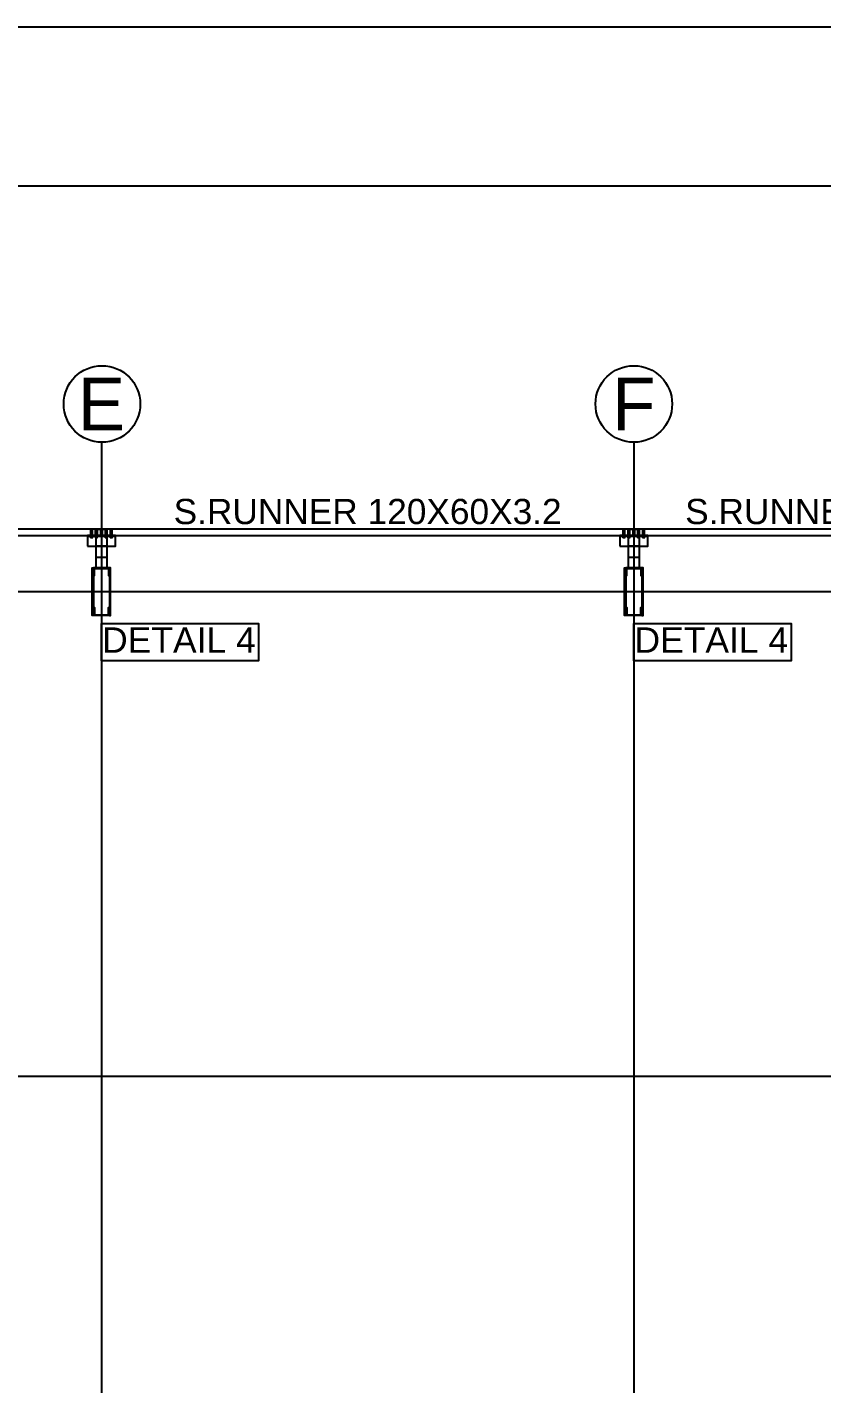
# Model space of a CAD drawing. Header units: millimetres. Extents: x 3470347 to 5996549, y -3470518 to 17149644.
# Drawn here: x 5005263 to 5012779, y 6808757 to 6821582 of the extents above; entities that cross this region are included whole.
import ezdxf
from ezdxf.enums import TextEntityAlignment as Align

# ---------------------------------------------------------------- set-up
doc = ezdxf.new("R2010")
doc.units = ezdxf.units.MM
doc.header["$MEASUREMENT"] = 0
doc.linetypes.add('CENTERX2', pattern=[4, 2.5, -0.5, 0.5, -0.5])
doc.layers.get('0').update_dxf_attribs({"linetype": 'CONTINUOUS', "lineweight": 25})
doc.layers.add('5', color=3, linetype='CONTINUOUS')
doc.layers.add('lintel', color=2, linetype='CONTINUOUS')
for name, color, linetype, lineweight in [('6 TEXT', 7, 'CONTINUOUS', 25), ('channnel', 2, 'CONTINUOUS', 15), ('rRCC 2', 40, 'CONTINUOUS', 15), ('SHEET', 7, 'CONTINUOUS', 15)]:
    doc.layers.add(name, color=color, linetype=linetype, lineweight=lineweight)
doc.styles.add('PDF Arial', font='arial.ttf')
doc.styles.get("Standard").update_dxf_attribs({"font": ''})
doc.styles.add('TITLE', font='arial.ttf')
doc.styles.get('Standard').set_extended_font_data('AR CENA')

msp = doc.modelspace()

# ---------------------------------------------------------------- hatches: boundary and pattern name
at = {"layer": '6 TEXT', "linetype": 'ByBlock'}
h = msp.add_hatch(color=150, dxfattribs=at)
h.dxf.hatch_style = 1
h.paths.add_polyline_path([(5006041.08, 6816470.67), (5005891.08, 6816470.67), (5005891.08, 6816395.67), (5005896.08, 6816395.67, 0.41421356), (5005900.08, 6816399.67), (5005900.08, 6816465.27), (5006032.08, 6816465.27), (5006032.08, 6816399.67, 0.41421356), (5006036.08, 6816395.67), (5006041.08, 6816395.67)])
h = msp.add_hatch(color=150, dxfattribs=at)
h.dxf.hatch_style = 1
h.paths.add_polyline_path([(5011076.08, 6816470.67), (5010926.08, 6816470.67), (5010926.08, 6816395.67), (5010931.08, 6816395.67, 0.41421356), (5010935.08, 6816399.67), (5010935.08, 6816465.27), (5011067.08, 6816465.27), (5011067.08, 6816399.67, 0.41421356), (5011071.08, 6816395.67), (5011076.08, 6816395.67)])
h = msp.add_hatch(color=150, dxfattribs=at)
h.dxf.hatch_style = 1
h.paths.add_polyline_path([(5006041.08, 6816095.67), (5006036.08, 6816095.67, 0.41421356), (5006032.08, 6816091.67), (5006032.08, 6816026.07), (5005900.08, 6816026.07), (5005900.08, 6816091.67, 0.41421356), (5005896.08, 6816095.67), (5005891.08, 6816095.67), (5005891.08, 6816020.67), (5006041.08, 6816020.67)])
h = msp.add_hatch(color=150, dxfattribs=at)
h.dxf.hatch_style = 1
h.paths.add_polyline_path([(5011076.08, 6816095.67), (5011071.08, 6816095.67, 0.41421356), (5011067.08, 6816091.67), (5011067.08, 6816026.07), (5010935.08, 6816026.07), (5010935.08, 6816091.67, 0.41421356), (5010931.08, 6816095.67), (5010926.08, 6816095.67), (5010926.08, 6816020.67), (5011076.08, 6816020.67)])

# ---------------------------------------------------------------- linework, layer by layer
at = {"color": 8, "linetype": 'ByBlock'}
for p, q in [((5005864.75, 6816767.67), (5005864.75, 6816835.67)), ((5005872.75, 6816767.67), (5005872.75, 6816835.67)), ((5005880.75, 6816767.67), (5005880.75, 6816835.67)), ((5005911.41, 6816767.67), (5005911.41, 6816835.67)), ((5005919.41, 6816767.67), (5005919.41, 6816835.67)), ((5005919.41, 6816767.67), (5005919.41, 6816835.67)), ((5005927.41, 6816767.67), (5005927.41, 6816835.67)), ((5006004.75, 6816767.67), (5006004.75, 6816835.67)), ((5006012.75, 6816767.67), (5006012.75, 6816835.67)), ((5006012.75, 6816767.67), (5006012.75, 6816835.67)), ((5006020.75, 6816767.67), (5006020.75, 6816835.67)), ((5006051.41, 6816767.67), (5006051.41, 6816835.67)), ((5006059.41, 6816767.67), (5006059.41, 6816835.67)), ((5006067.41, 6816767.67), (5006067.41, 6816835.67)), ((5010899.75, 6816767.67), (5010899.75, 6816835.67)), ((5010907.75, 6816767.67), (5010907.75, 6816835.67)), ((5010915.75, 6816767.67), (5010915.75, 6816835.67)), ((5010946.41, 6816767.67), (5010946.41, 6816835.67)), ((5010954.41, 6816767.67), (5010954.41, 6816835.67)), ((5010954.41, 6816767.67), (5010954.41, 6816835.67)), ((5010962.41, 6816767.67), (5010962.41, 6816835.67)), ((5011039.75, 6816767.67), (5011039.75, 6816835.67)), ((5011047.75, 6816767.67), (5011047.75, 6816835.67)), ((5011047.75, 6816767.67), (5011047.75, 6816835.67)), ((5011055.75, 6816767.67), (5011055.75, 6816835.67)), ((5011086.41, 6816767.67), (5011086.41, 6816835.67)), ((5011094.41, 6816767.67), (5011094.41, 6816835.67)), ((5011102.41, 6816767.67), (5011102.41, 6816835.67))]:
    msp.add_line(p, q, dxfattribs=at)
at = {"color": 2}
for p, q in [((5005959.41, 6816775.67), (5005959.41, 6816835.67)), ((5005959.41, 6816775.67), (5005959.41, 6816835.67)), ((5005972.75, 6816775.67), (5005972.75, 6816835.67)), ((5005972.75, 6816775.67), (5005972.75, 6816835.67)), ((5010994.41, 6816775.67), (5010994.41, 6816835.67)), ((5010994.41, 6816775.67), (5010994.41, 6816835.67)), ((5011007.75, 6816775.67), (5011007.75, 6816835.67)), ((5011007.75, 6816775.67), (5011007.75, 6816835.67))]:
    msp.add_line(p, q, dxfattribs=at)
at = {"color": 3}
for p, q in [((5006099.41, 6816767.67), (5005832.75, 6816767.67)), ((5011134.41, 6816767.67), (5010867.75, 6816767.67))]:
    msp.add_line(p, q, dxfattribs=at)
at = {"color": 192, "lineweight": 25, "elevation": 0}
msp.add_lwpolyline([(4977574.06, 6765698.7), (5056608.88, 6765698.7), (5056608.88, 6821581.96), (4977574.06, 6821581.96)], close=True, dxfattribs=at)
at = {"color": 6, "linetype": 'ByBlock'}
for points in [[(5000572.75, 6816775.67), (5005959.41, 6816775.67), (5005959.41, 6816835.67), (5000572.75, 6816835.67)], [(5005972.75, 6816775.67), (5010994.41, 6816775.67), (5010994.41, 6816835.67), (5005972.75, 6816835.67)], [(5011007.75, 6816775.67), (5015634.41, 6816775.67), (5015634.41, 6816835.67), (5011007.75, 6816835.67)]]:
    msp.add_lwpolyline(points, close=True, dxfattribs=at)
at = {"color": 3}
for points in [[(5005832.75, 6816675.67), (5006099.41, 6816675.67), (5006099.41, 6816775.67), (5005832.75, 6816775.67)], [(5006016.08, 6816775.67), (5006016.08, 6816675.67), (5005916.08, 6816675.67), (5005916.08, 6816775.67)], [(5010867.75, 6816675.67), (5011134.41, 6816675.67), (5011134.41, 6816775.67), (5010867.75, 6816775.67)], [(5011051.08, 6816775.67), (5011051.08, 6816675.67), (5010951.08, 6816675.67), (5010951.08, 6816775.67)], [(5006016.08, 6816570.67), (5006016.08, 6816470.67), (5005916.08, 6816470.67), (5005916.08, 6816570.67)], [(5011051.08, 6816570.67), (5011051.08, 6816470.67), (5010951.08, 6816470.67), (5010951.08, 6816570.67)]]:
    msp.add_lwpolyline(points, close=True, dxfattribs=at)
at = {"layer": '6 TEXT', "color": 8, "linetype": 'CENTERX2', "ltscale": 0.5}
for p, q in [((5005966.08, 6817657.4), (5005966.08, 6774264.13)), ((5011001.08, 6817657.4), (5011001.08, 6774264.13))]:
    msp.add_line(p, q, dxfattribs=at)
at = {"layer": '6 TEXT', "color": 4, "linetype": 'ByBlock'}
for points in [[(5005891.08, 6816395.67), (5005896.08, 6816395.67, 0.41421356), (5005900.08, 6816399.67), (5005900.08, 6816465.27), (5006032.08, 6816465.27), (5006032.08, 6816399.67, 0.41421356), (5006036.08, 6816395.67), (5006041.08, 6816395.67), (5006041.08, 6816470.67), (5005891.08, 6816470.67)], [(5010926.08, 6816395.67), (5010931.08, 6816395.67, 0.41421356), (5010935.08, 6816399.67), (5010935.08, 6816465.27), (5011067.08, 6816465.27), (5011067.08, 6816399.67, 0.41421356), (5011071.08, 6816395.67), (5011076.08, 6816395.67), (5011076.08, 6816470.67), (5010926.08, 6816470.67)], [(5005891.08, 6816095.67), (5005896.08, 6816095.67, -0.41421356), (5005900.08, 6816091.67), (5005900.08, 6816026.07), (5006032.08, 6816026.07), (5006032.08, 6816091.67, -0.41421356), (5006036.08, 6816095.67), (5006041.08, 6816095.67), (5006041.08, 6816020.67), (5005891.08, 6816020.67)], [(5010926.08, 6816095.67), (5010931.08, 6816095.67, -0.41421356), (5010935.08, 6816091.67), (5010935.08, 6816026.07), (5011067.08, 6816026.07), (5011067.08, 6816091.67, -0.41421356), (5011071.08, 6816095.67), (5011076.08, 6816095.67), (5011076.08, 6816020.67), (5010926.08, 6816020.67)]]:
    msp.add_lwpolyline(points, format="xyb", close=True, dxfattribs=at)
at = {"layer": '6 TEXT', "color": 8, "linetype": 'CENTERX2', "ltscale": 0.5}
for points in [[(4982503.56, 6816245.67), (5022418.94, 6816245.67)], [(4982503.56, 6811665.67), (5022418.94, 6811665.67)]]:
    msp.add_lwpolyline(points, dxfattribs=at)
at = {"layer": '6 TEXT', "color": 8}
for centre in [(5005971.08, 6818019.55), (5011001.08, 6818019.55)]:
    msp.add_circle(centre, 362.15, dxfattribs=at)
at = {"layer": 'channnel', "color": 8, "linetype": 'ByBlock'}
for p, q in [((5005864.75, 6816767.67), (5005864.75, 6816835.67)), ((5005864.75, 6816835.67), (5005880.75, 6816835.67)), ((5005880.75, 6816767.67), (5005880.75, 6816835.67)), ((5005911.41, 6816767.67), (5005911.41, 6816835.67)), ((5005911.41, 6816835.67), (5005927.41, 6816835.67)), ((5005927.41, 6816767.67), (5005927.41, 6816835.67)), ((5006004.75, 6816767.67), (5006004.75, 6816835.67)), ((5006020.75, 6816835.67), (5006004.75, 6816835.67)), ((5006020.75, 6816767.67), (5006020.75, 6816835.67)), ((5006051.41, 6816767.67), (5006051.41, 6816835.67)), ((5006067.41, 6816835.67), (5006051.41, 6816835.67)), ((5006067.41, 6816767.67), (5006067.41, 6816835.67)), ((5010899.75, 6816767.67), (5010899.75, 6816835.67)), ((5010899.75, 6816835.67), (5010915.75, 6816835.67)), ((5010915.75, 6816767.67), (5010915.75, 6816835.67)), ((5010946.41, 6816767.67), (5010946.41, 6816835.67)), ((5010946.41, 6816835.67), (5010962.41, 6816835.67)), ((5010962.41, 6816767.67), (5010962.41, 6816835.67)), ((5011039.75, 6816767.67), (5011039.75, 6816835.67)), ((5011055.75, 6816835.67), (5011039.75, 6816835.67)), ((5011055.75, 6816767.67), (5011055.75, 6816835.67)), ((5011086.41, 6816767.67), (5011086.41, 6816835.67)), ((5011102.41, 6816835.67), (5011086.41, 6816835.67)), ((5011102.41, 6816767.67), (5011102.41, 6816835.67)), ((5005862.08, 6816767.67), (5005883.41, 6816767.67)), ((5005862.08, 6816755.35), (5005862.08, 6816767.67)), ((5005880.75, 6816782.07), (5005864.75, 6816782.07)), ((5005872.75, 6816767.67), (5005872.75, 6816755.35)), ((5005883.41, 6816755.35), (5005883.41, 6816767.67)), ((5005908.75, 6816767.67), (5005930.08, 6816767.67)), ((5005908.75, 6816755.35), (5005908.75, 6816767.67)), ((5005927.41, 6816782.07), (5005911.41, 6816782.07)), ((5005919.41, 6816767.67), (5005919.41, 6816755.35)), ((5005930.08, 6816755.35), (5005930.08, 6816767.67)), ((5006023.41, 6816767.67), (5006002.08, 6816767.67)), ((5006002.08, 6816755.35), (5006002.08, 6816767.67)), ((5006004.75, 6816782.07), (5006020.75, 6816782.07)), ((5006012.75, 6816767.67), (5006012.75, 6816755.35)), ((5006023.41, 6816755.35), (5006023.41, 6816767.67)), ((5006070.08, 6816767.67), (5006048.75, 6816767.67)), ((5006048.75, 6816755.35), (5006048.75, 6816767.67)), ((5006051.41, 6816782.07), (5006067.41, 6816782.07)), ((5006059.41, 6816767.67), (5006059.41, 6816755.35)), ((5006070.08, 6816755.35), (5006070.08, 6816767.67)), ((5010897.08, 6816767.67), (5010918.41, 6816767.67)), ((5010897.08, 6816755.35), (5010897.08, 6816767.67)), ((5010915.75, 6816782.07), (5010899.75, 6816782.07)), ((5010907.75, 6816767.67), (5010907.75, 6816755.35)), ((5010918.41, 6816755.35), (5010918.41, 6816767.67)), ((5010943.75, 6816767.67), (5010965.08, 6816767.67)), ((5010943.75, 6816755.35), (5010943.75, 6816767.67)), ((5010962.41, 6816782.07), (5010946.41, 6816782.07)), ((5010954.41, 6816767.67), (5010954.41, 6816755.35)), ((5010965.08, 6816755.35), (5010965.08, 6816767.67)), ((5011058.41, 6816767.67), (5011037.08, 6816767.67)), ((5011037.08, 6816755.35), (5011037.08, 6816767.67)), ((5011039.75, 6816782.07), (5011055.75, 6816782.07)), ((5011047.75, 6816767.67), (5011047.75, 6816755.35)), ((5011058.41, 6816755.35), (5011058.41, 6816767.67)), ((5011105.08, 6816767.67), (5011083.75, 6816767.67)), ((5011083.75, 6816755.35), (5011083.75, 6816767.67)), ((5011086.41, 6816782.07), (5011102.41, 6816782.07)), ((5011094.41, 6816767.67), (5011094.41, 6816755.35)), ((5011105.08, 6816755.35), (5011105.08, 6816767.67))]:
    msp.add_line(p, q, dxfattribs=at)
at = {"layer": 'channnel', "color": 8, "linetype": 'Continuous'}
for p, q in [((5005880.16, 6816826.84), (5005864.75, 6816834.03)), ((5005880.16, 6816823.81), (5005864.75, 6816831)), ((5005880.75, 6816820.5), (5005864.75, 6816827.97)), ((5005880.75, 6816817.47), (5005864.75, 6816824.93)), ((5005880.75, 6816814.44), (5005864.75, 6816821.9)), ((5005880.75, 6816811.4), (5005864.75, 6816818.86)), ((5005880.75, 6816808.37), (5005864.75, 6816815.83)), ((5005880.75, 6816805.33), (5005864.75, 6816812.79)), ((5005880.75, 6816802.3), (5005864.75, 6816809.76)), ((5005880.75, 6816799.26), (5005864.75, 6816806.73)), ((5005880.75, 6816796.83), (5005864.75, 6816804.29)), ((5005880.75, 6816802.9), (5005864.75, 6816803.69)), ((5005880.75, 6816793.79), (5005864.75, 6816801.25)), ((5005880.75, 6816799.86), (5005864.75, 6816800.66)), ((5005880.75, 6816790.76), (5005864.75, 6816798.22)), ((5005864.99, 6816796.59), (5005864.75, 6816796.7)), ((5005880.75, 6816828.09), (5005865.33, 6816835.28)), ((5005880.75, 6816825.06), (5005865.33, 6816832.25)), ((5005880.75, 6816822.02), (5005865.33, 6816829.21)), ((5005880.16, 6816819.26), (5005865.33, 6816826.18)), ((5005880.16, 6816816.22), (5005865.33, 6816823.14)), ((5005880.16, 6816813.19), (5005865.33, 6816820.11)), ((5005880.16, 6816810.16), (5005865.33, 6816817.07)), ((5005880.16, 6816807.12), (5005865.33, 6816814.04)), ((5005880.16, 6816804.09), (5005865.33, 6816811.01)), ((5005880.16, 6816801.05), (5005865.33, 6816807.97)), ((5005880.16, 6816804.68), (5005865.33, 6816804.94)), ((5005880.16, 6816795.58), (5005865.33, 6816802.5)), ((5005880.16, 6816801.65), (5005865.33, 6816801.9)), ((5005880.16, 6816792.55), (5005865.33, 6816799.47)), ((5005880.16, 6816798.62), (5005865.33, 6816798.87)), ((5005880.16, 6816789.51), (5005865.33, 6816796.43)), ((5005880.16, 6816829.88), (5005867.74, 6816835.67)), ((5005880.75, 6816831.12), (5005870.99, 6816835.67)), ((5005880.16, 6816832.91), (5005874.24, 6816835.67)), ((5005880.75, 6816834.16), (5005877.5, 6816835.67)), ((5005926.83, 6816826.84), (5005911.41, 6816834.03)), ((5005926.83, 6816823.81), (5005911.41, 6816831)), ((5005927.41, 6816820.5), (5005911.41, 6816827.97)), ((5005927.41, 6816817.47), (5005911.41, 6816824.93)), ((5005927.41, 6816814.44), (5005911.41, 6816821.9)), ((5005927.41, 6816811.4), (5005911.41, 6816818.86)), ((5005927.41, 6816808.37), (5005911.41, 6816815.83)), ((5005927.41, 6816805.33), (5005911.41, 6816812.79)), ((5005927.41, 6816802.3), (5005911.41, 6816809.76)), ((5005927.41, 6816799.26), (5005911.41, 6816806.73)), ((5005927.41, 6816796.83), (5005911.41, 6816804.29)), ((5005927.41, 6816802.9), (5005911.41, 6816803.69)), ((5005927.41, 6816793.79), (5005911.41, 6816801.25)), ((5005927.41, 6816799.86), (5005911.41, 6816800.66)), ((5005927.41, 6816790.76), (5005911.41, 6816798.22)), ((5005911.66, 6816796.59), (5005911.41, 6816796.7)), ((5005927.41, 6816828.09), (5005911.99, 6816835.28)), ((5005927.41, 6816825.06), (5005911.99, 6816832.25)), ((5005927.41, 6816822.02), (5005911.99, 6816829.21)), ((5005926.83, 6816819.26), (5005911.99, 6816826.18)), ((5005926.83, 6816816.22), (5005911.99, 6816823.14)), ((5005926.83, 6816813.19), (5005911.99, 6816820.11)), ((5005926.83, 6816810.16), (5005911.99, 6816817.07)), ((5005926.83, 6816807.12), (5005911.99, 6816814.04)), ((5005926.83, 6816804.09), (5005911.99, 6816811.01)), ((5005926.83, 6816801.05), (5005911.99, 6816807.97)), ((5005926.83, 6816804.68), (5005911.99, 6816804.94)), ((5005926.83, 6816795.58), (5005911.99, 6816802.5)), ((5005926.83, 6816801.65), (5005911.99, 6816801.9)), ((5005926.83, 6816792.55), (5005911.99, 6816799.47)), ((5005926.83, 6816798.62), (5005911.99, 6816798.87)), ((5005926.83, 6816789.51), (5005911.99, 6816796.43)), ((5005926.83, 6816829.88), (5005914.4, 6816835.67)), ((5005927.41, 6816831.12), (5005917.66, 6816835.67)), ((5005926.83, 6816832.91), (5005920.91, 6816835.67)), ((5005927.41, 6816834.16), (5005924.16, 6816835.67)), ((5006004.75, 6816834.16), (5006008, 6816835.67)), ((5006004.75, 6816831.12), (5006014.5, 6816835.67)), ((5006004.75, 6816828.09), (5006020.16, 6816835.28)), ((5006004.75, 6816825.06), (5006020.16, 6816832.25)), ((5006004.75, 6816822.02), (5006020.16, 6816829.21)), ((5006004.75, 6816820.5), (5006020.75, 6816827.97)), ((5006004.75, 6816817.47), (5006020.75, 6816824.93)), ((5006004.75, 6816814.44), (5006020.75, 6816821.9)), ((5006004.75, 6816811.4), (5006020.75, 6816818.86)), ((5006004.75, 6816808.37), (5006020.75, 6816815.83)), ((5006004.75, 6816805.33), (5006020.75, 6816812.79)), ((5006004.75, 6816802.3), (5006020.75, 6816809.76)), ((5006004.75, 6816799.26), (5006020.75, 6816806.73)), ((5006004.75, 6816796.83), (5006020.75, 6816804.29)), ((5006004.75, 6816802.9), (5006020.75, 6816803.69)), ((5006004.75, 6816793.79), (5006020.75, 6816801.25)), ((5006004.75, 6816799.86), (5006020.75, 6816800.66)), ((5006004.75, 6816790.76), (5006020.75, 6816798.22)), ((5006005.33, 6816832.91), (5006011.25, 6816835.67)), ((5006005.33, 6816829.88), (5006017.76, 6816835.67)), ((5006005.33, 6816826.84), (5006020.75, 6816834.03)), ((5006005.33, 6816823.81), (5006020.75, 6816831)), ((5006005.33, 6816819.26), (5006020.16, 6816826.18)), ((5006005.33, 6816816.22), (5006020.16, 6816823.14)), ((5006005.33, 6816813.19), (5006020.16, 6816820.11)), ((5006005.33, 6816810.16), (5006020.16, 6816817.07)), ((5006005.33, 6816807.12), (5006020.16, 6816814.04)), ((5006005.33, 6816804.09), (5006020.16, 6816811.01)), ((5006005.33, 6816801.05), (5006020.16, 6816807.97)), ((5006005.33, 6816804.68), (5006020.16, 6816804.94)), ((5006005.33, 6816795.58), (5006020.16, 6816802.5)), ((5006005.33, 6816801.65), (5006020.16, 6816801.9)), ((5006005.33, 6816792.55), (5006020.16, 6816799.47)), ((5006005.33, 6816798.62), (5006020.16, 6816798.87)), ((5006005.33, 6816789.51), (5006020.16, 6816796.43)), ((5006020.5, 6816796.59), (5006020.75, 6816796.7)), ((5006051.41, 6816834.16), (5006054.66, 6816835.67)), ((5006051.41, 6816831.12), (5006061.17, 6816835.67)), ((5006051.41, 6816828.09), (5006066.83, 6816835.28)), ((5006051.41, 6816825.06), (5006066.83, 6816832.25)), ((5006051.41, 6816822.02), (5006066.83, 6816829.21)), ((5006051.41, 6816820.5), (5006067.41, 6816827.97)), ((5006051.41, 6816817.47), (5006067.41, 6816824.93)), ((5006051.41, 6816814.44), (5006067.41, 6816821.9)), ((5006051.41, 6816811.4), (5006067.41, 6816818.86)), ((5006051.41, 6816808.37), (5006067.41, 6816815.83)), ((5006051.41, 6816805.33), (5006067.41, 6816812.79)), ((5006051.41, 6816802.3), (5006067.41, 6816809.76)), ((5006051.41, 6816799.26), (5006067.41, 6816806.73)), ((5006051.41, 6816796.83), (5006067.41, 6816804.29)), ((5006051.41, 6816802.9), (5006067.41, 6816803.69)), ((5006051.41, 6816793.79), (5006067.41, 6816801.25)), ((5006051.41, 6816799.86), (5006067.41, 6816800.66)), ((5006051.41, 6816790.76), (5006067.41, 6816798.22)), ((5006051.99, 6816832.91), (5006057.92, 6816835.67)), ((5006051.99, 6816829.88), (5006064.42, 6816835.67)), ((5006051.99, 6816826.84), (5006067.41, 6816834.03)), ((5006051.99, 6816823.81), (5006067.41, 6816831)), ((5006051.99, 6816819.26), (5006066.83, 6816826.18)), ((5006051.99, 6816816.22), (5006066.83, 6816823.14)), ((5006051.99, 6816813.19), (5006066.83, 6816820.11)), ((5006051.99, 6816810.16), (5006066.83, 6816817.07)), ((5006051.99, 6816807.12), (5006066.83, 6816814.04)), ((5006051.99, 6816804.09), (5006066.83, 6816811.01)), ((5006051.99, 6816801.05), (5006066.83, 6816807.97)), ((5006051.99, 6816804.68), (5006066.83, 6816804.94)), ((5006051.99, 6816795.58), (5006066.83, 6816802.5)), ((5006051.99, 6816801.65), (5006066.83, 6816801.9)), ((5006051.99, 6816792.55), (5006066.83, 6816799.47)), ((5006051.99, 6816798.62), (5006066.83, 6816798.87)), ((5006051.99, 6816789.51), (5006066.83, 6816796.43)), ((5006067.16, 6816796.59), (5006067.41, 6816796.7)), ((5010915.16, 6816826.84), (5010899.75, 6816834.03)), ((5010915.16, 6816823.81), (5010899.75, 6816831)), ((5010915.75, 6816820.5), (5010899.75, 6816827.97)), ((5010915.75, 6816817.47), (5010899.75, 6816824.93)), ((5010915.75, 6816814.44), (5010899.75, 6816821.9)), ((5010915.75, 6816811.4), (5010899.75, 6816818.86)), ((5010915.75, 6816808.37), (5010899.75, 6816815.83)), ((5010915.75, 6816805.33), (5010899.75, 6816812.79)), ((5010915.75, 6816802.3), (5010899.75, 6816809.76)), ((5010915.75, 6816799.26), (5010899.75, 6816806.73)), ((5010915.75, 6816796.83), (5010899.75, 6816804.29)), ((5010915.75, 6816802.9), (5010899.75, 6816803.69)), ((5010915.75, 6816793.79), (5010899.75, 6816801.25)), ((5010915.75, 6816799.86), (5010899.75, 6816800.66)), ((5010915.75, 6816790.76), (5010899.75, 6816798.22)), ((5010899.99, 6816796.59), (5010899.75, 6816796.7)), ((5010915.75, 6816828.09), (5010900.33, 6816835.28)), ((5010915.75, 6816825.06), (5010900.33, 6816832.25)), ((5010915.75, 6816822.02), (5010900.33, 6816829.21)), ((5010915.16, 6816819.26), (5010900.33, 6816826.18)), ((5010915.16, 6816816.22), (5010900.33, 6816823.14)), ((5010915.16, 6816813.19), (5010900.33, 6816820.11)), ((5010915.16, 6816810.16), (5010900.33, 6816817.07)), ((5010915.16, 6816807.12), (5010900.33, 6816814.04)), ((5010915.16, 6816804.09), (5010900.33, 6816811.01)), ((5010915.16, 6816801.05), (5010900.33, 6816807.97)), ((5010915.16, 6816804.68), (5010900.33, 6816804.94)), ((5010915.16, 6816795.58), (5010900.33, 6816802.5)), ((5010915.16, 6816801.65), (5010900.33, 6816801.9)), ((5010915.16, 6816792.55), (5010900.33, 6816799.47)), ((5010915.16, 6816798.62), (5010900.33, 6816798.87)), ((5010915.16, 6816789.51), (5010900.33, 6816796.43)), ((5010915.16, 6816829.88), (5010902.74, 6816835.67)), ((5010915.75, 6816831.12), (5010905.99, 6816835.67)), ((5010915.16, 6816832.91), (5010909.24, 6816835.67)), ((5010915.75, 6816834.16), (5010912.5, 6816835.67)), ((5010961.83, 6816826.84), (5010946.41, 6816834.03)), ((5010961.83, 6816823.81), (5010946.41, 6816831)), ((5010962.41, 6816820.5), (5010946.41, 6816827.97)), ((5010962.41, 6816817.47), (5010946.41, 6816824.93)), ((5010962.41, 6816814.44), (5010946.41, 6816821.9)), ((5010962.41, 6816811.4), (5010946.41, 6816818.86)), ((5010962.41, 6816808.37), (5010946.41, 6816815.83)), ((5010962.41, 6816805.33), (5010946.41, 6816812.79)), ((5010962.41, 6816802.3), (5010946.41, 6816809.76)), ((5010962.41, 6816799.26), (5010946.41, 6816806.73)), ((5010962.41, 6816796.83), (5010946.41, 6816804.29)), ((5010962.41, 6816802.9), (5010946.41, 6816803.69)), ((5010962.41, 6816793.79), (5010946.41, 6816801.25)), ((5010962.41, 6816799.86), (5010946.41, 6816800.66)), ((5010962.41, 6816790.76), (5010946.41, 6816798.22)), ((5010946.66, 6816796.59), (5010946.41, 6816796.7)), ((5010962.41, 6816828.09), (5010946.99, 6816835.28)), ((5010962.41, 6816825.06), (5010946.99, 6816832.25)), ((5010962.41, 6816822.02), (5010946.99, 6816829.21)), ((5010961.83, 6816819.26), (5010946.99, 6816826.18)), ((5010961.83, 6816816.22), (5010946.99, 6816823.14)), ((5010961.83, 6816813.19), (5010946.99, 6816820.11)), ((5010961.83, 6816810.16), (5010946.99, 6816817.07)), ((5010961.83, 6816807.12), (5010946.99, 6816814.04)), ((5010961.83, 6816804.09), (5010946.99, 6816811.01)), ((5010961.83, 6816801.05), (5010946.99, 6816807.97)), ((5010961.83, 6816804.68), (5010946.99, 6816804.94)), ((5010961.83, 6816795.58), (5010946.99, 6816802.5)), ((5010961.83, 6816801.65), (5010946.99, 6816801.9)), ((5010961.83, 6816792.55), (5010946.99, 6816799.47)), ((5010961.83, 6816798.62), (5010946.99, 6816798.87)), ((5010961.83, 6816789.51), (5010946.99, 6816796.43)), ((5010961.83, 6816829.88), (5010949.4, 6816835.67)), ((5010962.41, 6816831.12), (5010952.66, 6816835.67)), ((5010961.83, 6816832.91), (5010955.91, 6816835.67)), ((5010962.41, 6816834.16), (5010959.16, 6816835.67)), ((5011039.75, 6816834.16), (5011043, 6816835.67)), ((5011039.75, 6816831.12), (5011049.5, 6816835.67)), ((5011039.75, 6816828.09), (5011055.16, 6816835.28)), ((5011039.75, 6816825.06), (5011055.16, 6816832.25)), ((5011039.75, 6816822.02), (5011055.16, 6816829.21)), ((5011039.75, 6816820.5), (5011055.75, 6816827.97)), ((5011039.75, 6816817.47), (5011055.75, 6816824.93)), ((5011039.75, 6816814.44), (5011055.75, 6816821.9)), ((5011039.75, 6816811.4), (5011055.75, 6816818.86)), ((5011039.75, 6816808.37), (5011055.75, 6816815.83)), ((5011039.75, 6816805.33), (5011055.75, 6816812.79)), ((5011039.75, 6816802.3), (5011055.75, 6816809.76)), ((5011039.75, 6816799.26), (5011055.75, 6816806.73)), ((5011039.75, 6816796.83), (5011055.75, 6816804.29)), ((5011039.75, 6816802.9), (5011055.75, 6816803.69)), ((5011039.75, 6816793.79), (5011055.75, 6816801.25)), ((5011039.75, 6816799.86), (5011055.75, 6816800.66)), ((5011039.75, 6816790.76), (5011055.75, 6816798.22)), ((5011040.33, 6816832.91), (5011046.25, 6816835.67)), ((5011040.33, 6816829.88), (5011052.76, 6816835.67)), ((5011040.33, 6816826.84), (5011055.75, 6816834.03)), ((5011040.33, 6816823.81), (5011055.75, 6816831)), ((5011040.33, 6816819.26), (5011055.16, 6816826.18)), ((5011040.33, 6816816.22), (5011055.16, 6816823.14)), ((5011040.33, 6816813.19), (5011055.16, 6816820.11)), ((5011040.33, 6816810.16), (5011055.16, 6816817.07)), ((5011040.33, 6816807.12), (5011055.16, 6816814.04)), ((5011040.33, 6816804.09), (5011055.16, 6816811.01)), ((5011040.33, 6816801.05), (5011055.16, 6816807.97)), ((5011040.33, 6816804.68), (5011055.16, 6816804.94)), ((5011040.33, 6816795.58), (5011055.16, 6816802.5)), ((5011040.33, 6816801.65), (5011055.16, 6816801.9)), ((5011040.33, 6816792.55), (5011055.16, 6816799.47)), ((5011040.33, 6816798.62), (5011055.16, 6816798.87)), ((5011040.33, 6816789.51), (5011055.16, 6816796.43)), ((5011055.5, 6816796.59), (5011055.75, 6816796.7)), ((5011086.41, 6816834.16), (5011089.66, 6816835.67)), ((5011086.41, 6816831.12), (5011096.17, 6816835.67)), ((5011086.41, 6816828.09), (5011101.83, 6816835.28)), ((5011086.41, 6816825.06), (5011101.83, 6816832.25)), ((5011086.41, 6816822.02), (5011101.83, 6816829.21)), ((5011086.41, 6816820.5), (5011102.41, 6816827.97)), ((5011086.41, 6816817.47), (5011102.41, 6816824.93)), ((5011086.41, 6816814.44), (5011102.41, 6816821.9)), ((5011086.41, 6816811.4), (5011102.41, 6816818.86)), ((5011086.41, 6816808.37), (5011102.41, 6816815.83)), ((5011086.41, 6816805.33), (5011102.41, 6816812.79)), ((5011086.41, 6816802.3), (5011102.41, 6816809.76)), ((5011086.41, 6816799.26), (5011102.41, 6816806.73)), ((5011086.41, 6816796.83), (5011102.41, 6816804.29)), ((5011086.41, 6816802.9), (5011102.41, 6816803.69)), ((5011086.41, 6816793.79), (5011102.41, 6816801.25)), ((5011086.41, 6816799.86), (5011102.41, 6816800.66)), ((5011086.41, 6816790.76), (5011102.41, 6816798.22)), ((5011086.99, 6816832.91), (5011092.92, 6816835.67)), ((5011086.99, 6816829.88), (5011099.42, 6816835.67)), ((5011086.99, 6816826.84), (5011102.41, 6816834.03)), ((5011086.99, 6816823.81), (5011102.41, 6816831)), ((5011086.99, 6816819.26), (5011101.83, 6816826.18)), ((5011086.99, 6816816.22), (5011101.83, 6816823.14)), ((5011086.99, 6816813.19), (5011101.83, 6816820.11)), ((5011086.99, 6816810.16), (5011101.83, 6816817.07)), ((5011086.99, 6816807.12), (5011101.83, 6816814.04)), ((5011086.99, 6816804.09), (5011101.83, 6816811.01)), ((5011086.99, 6816801.05), (5011101.83, 6816807.97)), ((5011086.99, 6816804.68), (5011101.83, 6816804.94)), ((5011086.99, 6816795.58), (5011101.83, 6816802.5)), ((5011086.99, 6816801.65), (5011101.83, 6816801.9)), ((5011086.99, 6816792.55), (5011101.83, 6816799.47)), ((5011086.99, 6816798.62), (5011101.83, 6816798.87)), ((5011086.99, 6816789.51), (5011101.83, 6816796.43)), ((5011102.16, 6816796.59), (5011102.41, 6816796.7)), ((5005880.75, 6816787.73), (5005864.75, 6816795.19)), ((5005864.99, 6816793.55), (5005864.75, 6816793.67)), ((5005880.75, 6816784.69), (5005864.75, 6816792.15)), ((5005864.99, 6816790.52), (5005864.75, 6816790.63)), ((5005879.85, 6816782.07), (5005864.75, 6816789.12)), ((5005864.99, 6816787.48), (5005864.75, 6816787.6)), ((5005873.35, 6816782.07), (5005864.75, 6816786.08)), ((5005864.99, 6816784.45), (5005864.75, 6816784.57)), ((5005866.84, 6816782.07), (5005864.75, 6816783.05)), ((5005864.99, 6816781.42), (5005864.75, 6816781.53)), ((5005880.16, 6816786.48), (5005865.33, 6816793.4)), ((5005880.16, 6816783.44), (5005865.33, 6816790.36)), ((5005876.6, 6816782.07), (5005865.33, 6816787.33)), ((5005870.09, 6816782.07), (5005865.33, 6816784.29)), ((5005927.41, 6816787.73), (5005911.41, 6816795.19)), ((5005911.66, 6816793.55), (5005911.41, 6816793.67)), ((5005927.41, 6816784.69), (5005911.41, 6816792.15)), ((5005911.66, 6816790.52), (5005911.41, 6816790.63)), ((5005926.52, 6816782.07), (5005911.41, 6816789.12)), ((5005911.66, 6816787.48), (5005911.41, 6816787.6)), ((5005920.01, 6816782.07), (5005911.41, 6816786.08)), ((5005911.66, 6816784.45), (5005911.41, 6816784.57)), ((5005913.51, 6816782.07), (5005911.41, 6816783.05)), ((5005911.66, 6816781.42), (5005911.41, 6816781.53)), ((5005926.83, 6816786.48), (5005911.99, 6816793.4)), ((5005926.83, 6816783.44), (5005911.99, 6816790.36)), ((5005923.27, 6816782.07), (5005911.99, 6816787.33)), ((5005916.76, 6816782.07), (5005911.99, 6816784.29)), ((5006004.75, 6816787.73), (5006020.75, 6816795.19)), ((5006004.75, 6816784.69), (5006020.75, 6816792.15)), ((5006005.33, 6816786.48), (5006020.16, 6816793.4)), ((5006005.33, 6816783.44), (5006020.16, 6816790.36)), ((5006005.64, 6816782.07), (5006020.75, 6816789.12)), ((5006008.89, 6816782.07), (5006020.16, 6816787.33)), ((5006012.15, 6816782.07), (5006020.75, 6816786.08)), ((5006015.4, 6816782.07), (5006020.16, 6816784.29)), ((5006018.65, 6816782.07), (5006020.75, 6816783.05)), ((5006020.5, 6816793.55), (5006020.75, 6816793.67)), ((5006020.5, 6816790.52), (5006020.75, 6816790.63)), ((5006020.5, 6816787.48), (5006020.75, 6816787.6)), ((5006020.5, 6816784.45), (5006020.75, 6816784.57)), ((5006020.5, 6816781.42), (5006020.75, 6816781.53)), ((5006051.41, 6816787.73), (5006067.41, 6816795.19)), ((5006051.41, 6816784.69), (5006067.41, 6816792.15)), ((5006051.99, 6816786.48), (5006066.83, 6816793.4)), ((5006051.99, 6816783.44), (5006066.83, 6816790.36)), ((5006052.3, 6816782.07), (5006067.41, 6816789.12)), ((5006055.56, 6816782.07), (5006066.83, 6816787.33)), ((5006058.81, 6816782.07), (5006067.41, 6816786.08)), ((5006062.07, 6816782.07), (5006066.83, 6816784.29)), ((5006065.32, 6816782.07), (5006067.41, 6816783.05)), ((5006067.16, 6816793.55), (5006067.41, 6816793.67)), ((5006067.16, 6816790.52), (5006067.41, 6816790.63)), ((5006067.16, 6816787.48), (5006067.41, 6816787.6)), ((5006067.16, 6816784.45), (5006067.41, 6816784.57)), ((5006067.16, 6816781.42), (5006067.41, 6816781.53)), ((5010915.75, 6816787.73), (5010899.75, 6816795.19)), ((5010899.99, 6816793.55), (5010899.75, 6816793.67)), ((5010915.75, 6816784.69), (5010899.75, 6816792.15)), ((5010899.99, 6816790.52), (5010899.75, 6816790.63)), ((5010914.85, 6816782.07), (5010899.75, 6816789.12)), ((5010899.99, 6816787.48), (5010899.75, 6816787.6)), ((5010908.35, 6816782.07), (5010899.75, 6816786.08)), ((5010899.99, 6816784.45), (5010899.75, 6816784.57)), ((5010901.84, 6816782.07), (5010899.75, 6816783.05)), ((5010899.99, 6816781.42), (5010899.75, 6816781.53)), ((5010915.16, 6816786.48), (5010900.33, 6816793.4)), ((5010915.16, 6816783.44), (5010900.33, 6816790.36)), ((5010911.6, 6816782.07), (5010900.33, 6816787.33)), ((5010905.09, 6816782.07), (5010900.33, 6816784.29)), ((5010962.41, 6816787.73), (5010946.41, 6816795.19)), ((5010946.66, 6816793.55), (5010946.41, 6816793.67)), ((5010962.41, 6816784.69), (5010946.41, 6816792.15)), ((5010946.66, 6816790.52), (5010946.41, 6816790.63)), ((5010961.52, 6816782.07), (5010946.41, 6816789.12)), ((5010946.66, 6816787.48), (5010946.41, 6816787.6)), ((5010955.01, 6816782.07), (5010946.41, 6816786.08)), ((5010946.66, 6816784.45), (5010946.41, 6816784.57)), ((5010948.51, 6816782.07), (5010946.41, 6816783.05)), ((5010946.66, 6816781.42), (5010946.41, 6816781.53)), ((5010961.83, 6816786.48), (5010946.99, 6816793.4)), ((5010961.83, 6816783.44), (5010946.99, 6816790.36)), ((5010958.27, 6816782.07), (5010946.99, 6816787.33)), ((5010951.76, 6816782.07), (5010946.99, 6816784.29)), ((5011039.75, 6816787.73), (5011055.75, 6816795.19)), ((5011039.75, 6816784.69), (5011055.75, 6816792.15)), ((5011040.33, 6816786.48), (5011055.16, 6816793.4)), ((5011040.33, 6816783.44), (5011055.16, 6816790.36)), ((5011040.64, 6816782.07), (5011055.75, 6816789.12)), ((5011043.89, 6816782.07), (5011055.16, 6816787.33)), ((5011047.15, 6816782.07), (5011055.75, 6816786.08)), ((5011050.4, 6816782.07), (5011055.16, 6816784.29)), ((5011053.65, 6816782.07), (5011055.75, 6816783.05)), ((5011055.5, 6816793.55), (5011055.75, 6816793.67)), ((5011055.5, 6816790.52), (5011055.75, 6816790.63)), ((5011055.5, 6816787.48), (5011055.75, 6816787.6)), ((5011055.5, 6816784.45), (5011055.75, 6816784.57)), ((5011055.5, 6816781.42), (5011055.75, 6816781.53)), ((5011086.41, 6816787.73), (5011102.41, 6816795.19)), ((5011086.41, 6816784.69), (5011102.41, 6816792.15)), ((5011086.99, 6816786.48), (5011101.83, 6816793.4)), ((5011086.99, 6816783.44), (5011101.83, 6816790.36)), ((5011087.3, 6816782.07), (5011102.41, 6816789.12)), ((5011090.56, 6816782.07), (5011101.83, 6816787.33)), ((5011093.81, 6816782.07), (5011102.41, 6816786.08)), ((5011097.07, 6816782.07), (5011101.83, 6816784.29)), ((5011100.32, 6816782.07), (5011102.41, 6816783.05)), ((5011102.16, 6816793.55), (5011102.41, 6816793.67)), ((5011102.16, 6816790.52), (5011102.41, 6816790.63)), ((5011102.16, 6816787.48), (5011102.41, 6816787.6)), ((5011102.16, 6816784.45), (5011102.41, 6816784.57)), ((5011102.16, 6816781.42), (5011102.41, 6816781.53))]:
    msp.add_line(p, q, dxfattribs=at)
for centre, radius, start, end in [((5005865.04, 6816834.66), 0.688, 65, 245), ((5005865.04, 6816831.62), 0.688, 65, 245), ((5005865.04, 6816828.59), 0.688, 65, 245), ((5005865.04, 6816825.55), 0.688, 65, 245), ((5005865.04, 6816822.52), 0.688, 65, 245), ((5005865.04, 6816819.49), 0.688, 65, 245), ((5005865.04, 6816816.45), 0.688, 65, 245), ((5005865.04, 6816813.42), 0.687, 65, 245), ((5005865.04, 6816810.38), 0.688, 65, 245), ((5005865.04, 6816807.35), 0.688, 65, 245), ((5005865.04, 6816804.31), 0.688, 65, 245), ((5005865.04, 6816801.88), 0.687, 65, 245), ((5005865.04, 6816801.28), 0.688, 65, 245), ((5005865.04, 6816798.84), 0.688, 65, 245), ((5005865.04, 6816795.81), 0.688, 65, 245), ((5005860.01, 6816801.04), 5.75, 337.807007, 34.430959), ((5005885.49, 6816802.51), 5.75, 157.807007, 214.430959), ((5005880.46, 6816833.54), 0.688, 245, 65), ((5005880.46, 6816830.5), 0.687, 245, 65), ((5005880.46, 6816827.47), 0.688, 245, 65), ((5005880.46, 6816824.43), 0.688, 245, 65), ((5005880.46, 6816819.88), 0.688, 245, 65), ((5005880.46, 6816816.85), 0.688, 245, 65), ((5005880.46, 6816813.81), 0.687, 245, 65), ((5005880.46, 6816810.78), 0.688, 245, 65), ((5005880.46, 6816807.74), 0.688, 245, 65), ((5005880.46, 6816804.71), 0.687, 245, 65), ((5005880.46, 6816802.27), 0.688, 245, 65), ((5005880.46, 6816801.68), 0.688, 245, 65), ((5005880.46, 6816799.24), 0.687, 245, 65), ((5005880.46, 6816796.2), 0.687, 245, 65), ((5005911.7, 6816834.66), 0.688, 65, 245), ((5005911.7, 6816831.62), 0.688, 65, 245), ((5005911.7, 6816828.59), 0.688, 65, 245), ((5005911.7, 6816825.55), 0.688, 65, 245), ((5005911.7, 6816822.52), 0.688, 65, 245), ((5005911.7, 6816819.49), 0.688, 65, 245), ((5005911.7, 6816816.45), 0.688, 65, 245), ((5005911.7, 6816813.42), 0.687, 65, 245), ((5005911.7, 6816810.38), 0.688, 65, 245), ((5005911.7, 6816807.35), 0.688, 65, 245), ((5005911.7, 6816804.31), 0.688, 65, 245), ((5005911.7, 6816801.88), 0.687, 65, 245), ((5005911.7, 6816801.28), 0.688, 65, 245), ((5005911.7, 6816798.84), 0.688, 65, 245), ((5005911.7, 6816795.81), 0.688, 65, 245), ((5005906.67, 6816801.04), 5.75, 337.807007, 34.430959), ((5005932.15, 6816802.51), 5.75, 157.807007, 214.430959), ((5005927.12, 6816833.54), 0.688, 245, 65), ((5005927.12, 6816830.5), 0.687, 245, 65), ((5005927.12, 6816827.47), 0.688, 245, 65), ((5005927.12, 6816824.43), 0.688, 245, 65), ((5005927.12, 6816819.88), 0.688, 245, 65), ((5005927.12, 6816816.85), 0.688, 245, 65), ((5005927.12, 6816813.81), 0.687, 245, 65), ((5005927.12, 6816810.78), 0.688, 245, 65), ((5005927.12, 6816807.74), 0.688, 245, 65), ((5005927.12, 6816804.71), 0.687, 245, 65), ((5005927.12, 6816802.27), 0.688, 245, 65), ((5005927.12, 6816801.68), 0.688, 245, 65), ((5005927.12, 6816799.24), 0.687, 245, 65), ((5005927.12, 6816796.2), 0.687, 245, 65), ((5006005.04, 6816833.54), 0.688, 115, 295), ((5006005.04, 6816830.5), 0.687, 115, 295), ((5006005.04, 6816827.47), 0.688, 115, 295), ((5006005.04, 6816824.43), 0.688, 115, 295), ((5006005.04, 6816819.88), 0.688, 115, 295), ((5006005.04, 6816816.85), 0.688, 115, 295), ((5006005.04, 6816813.81), 0.687, 115, 295), ((5006005.04, 6816810.78), 0.688, 115, 295), ((5006005.04, 6816807.74), 0.688, 115, 295), ((5006005.04, 6816804.71), 0.687, 115, 295), ((5006005.04, 6816802.27), 0.688, 115, 295), ((5006005.04, 6816801.68), 0.688, 115, 295), ((5006005.04, 6816799.24), 0.687, 115, 295), ((5006005.04, 6816796.2), 0.687, 115, 295), ((5006000.01, 6816802.51), 5.75, 325.569041, 22.192993), ((5006025.49, 6816801.04), 5.75, 145.569041, 202.192993), ((5006020.46, 6816834.66), 0.688, 295, 115), ((5006020.46, 6816831.62), 0.688, 295, 115), ((5006020.46, 6816828.59), 0.688, 295, 115), ((5006020.46, 6816825.55), 0.688, 295, 115), ((5006020.46, 6816822.52), 0.688, 295, 115), ((5006020.46, 6816819.49), 0.688, 295, 115), ((5006020.46, 6816816.45), 0.688, 295, 115), ((5006020.46, 6816813.42), 0.687, 295, 115), ((5006020.46, 6816810.38), 0.688, 295, 115), ((5006020.46, 6816807.35), 0.688, 295, 115), ((5006020.46, 6816804.31), 0.688, 295, 115), ((5006020.46, 6816801.88), 0.687, 295, 115), ((5006020.46, 6816801.28), 0.688, 295, 115), ((5006020.46, 6816798.84), 0.688, 295, 115), ((5006020.46, 6816795.81), 0.688, 295, 115), ((5006051.7, 6816833.54), 0.688, 115, 295), ((5006051.7, 6816830.5), 0.687, 115, 295), ((5006051.7, 6816827.47), 0.688, 115, 295), ((5006051.7, 6816824.43), 0.688, 115, 295), ((5006051.7, 6816819.88), 0.688, 115, 295), ((5006051.7, 6816816.85), 0.688, 115, 295), ((5006051.7, 6816813.81), 0.687, 115, 295), ((5006051.7, 6816810.78), 0.688, 115, 295), ((5006051.7, 6816807.74), 0.688, 115, 295), ((5006051.7, 6816804.71), 0.687, 115, 295), ((5006051.7, 6816802.27), 0.688, 115, 295), ((5006051.7, 6816801.68), 0.688, 115, 295), ((5006051.7, 6816799.24), 0.687, 115, 295), ((5006051.7, 6816796.2), 0.687, 115, 295), ((5006046.67, 6816802.51), 5.75, 325.569041, 22.192993), ((5006072.15, 6816801.04), 5.75, 145.569041, 202.192993), ((5006067.12, 6816834.66), 0.688, 295, 115), ((5006067.12, 6816831.62), 0.688, 295, 115), ((5006067.12, 6816828.59), 0.688, 295, 115), ((5006067.12, 6816825.55), 0.688, 295, 115), ((5006067.12, 6816822.52), 0.688, 295, 115), ((5006067.12, 6816819.49), 0.688, 295, 115), ((5006067.12, 6816816.45), 0.688, 295, 115), ((5006067.12, 6816813.42), 0.687, 295, 115), ((5006067.12, 6816810.38), 0.688, 295, 115), ((5006067.12, 6816807.35), 0.688, 295, 115), ((5006067.12, 6816804.31), 0.688, 295, 115), ((5006067.12, 6816801.88), 0.687, 295, 115), ((5006067.12, 6816801.28), 0.688, 295, 115), ((5006067.12, 6816798.84), 0.688, 295, 115), ((5006067.12, 6816795.81), 0.688, 295, 115), ((5010900.04, 6816834.66), 0.688, 65, 245), ((5010900.04, 6816831.62), 0.688, 65, 245), ((5010900.04, 6816828.59), 0.688, 65, 245), ((5010900.04, 6816825.55), 0.688, 65, 245), ((5010900.04, 6816822.52), 0.688, 65, 245), ((5010900.04, 6816819.49), 0.688, 65, 245), ((5010900.04, 6816816.45), 0.688, 65, 245), ((5010900.04, 6816813.42), 0.687, 65, 245), ((5010900.04, 6816810.38), 0.688, 65, 245), ((5010900.04, 6816807.35), 0.688, 65, 245), ((5010900.04, 6816804.31), 0.688, 65, 245), ((5010900.04, 6816801.88), 0.687, 65, 245), ((5010900.04, 6816801.28), 0.688, 65, 245), ((5010900.04, 6816798.84), 0.688, 65, 245), ((5010900.04, 6816795.81), 0.688, 65, 245), ((5010895.01, 6816801.04), 5.75, 337.807007, 34.430959), ((5010920.49, 6816802.51), 5.75, 157.807007, 214.430959), ((5010915.46, 6816833.54), 0.688, 245, 65), ((5010915.46, 6816830.5), 0.687, 245, 65), ((5010915.46, 6816827.47), 0.688, 245, 65), ((5010915.46, 6816824.43), 0.688, 245, 65), ((5010915.46, 6816819.88), 0.688, 245, 65), ((5010915.46, 6816816.85), 0.688, 245, 65), ((5010915.46, 6816813.81), 0.687, 245, 65), ((5010915.46, 6816810.78), 0.688, 245, 65), ((5010915.46, 6816807.74), 0.688, 245, 65), ((5010915.46, 6816804.71), 0.687, 245, 65), ((5010915.46, 6816802.27), 0.688, 245, 65), ((5010915.46, 6816801.68), 0.688, 245, 65), ((5010915.46, 6816799.24), 0.687, 245, 65), ((5010915.46, 6816796.2), 0.687, 245, 65), ((5010946.7, 6816834.66), 0.688, 65, 245), ((5010946.7, 6816831.62), 0.688, 65, 245), ((5010946.7, 6816828.59), 0.688, 65, 245), ((5010946.7, 6816825.55), 0.688, 65, 245), ((5010946.7, 6816822.52), 0.688, 65, 245), ((5010946.7, 6816819.49), 0.688, 65, 245), ((5010946.7, 6816816.45), 0.688, 65, 245), ((5010946.7, 6816813.42), 0.687, 65, 245), ((5010946.7, 6816810.38), 0.688, 65, 245), ((5010946.7, 6816807.35), 0.688, 65, 245), ((5010946.7, 6816804.31), 0.688, 65, 245), ((5010946.7, 6816801.88), 0.687, 65, 245), ((5010946.7, 6816801.28), 0.688, 65, 245), ((5010946.7, 6816798.84), 0.688, 65, 245), ((5010946.7, 6816795.81), 0.688, 65, 245), ((5010941.67, 6816801.04), 5.75, 337.807007, 34.430959), ((5010967.15, 6816802.51), 5.75, 157.807007, 214.430959), ((5010962.12, 6816833.54), 0.688, 245, 65), ((5010962.12, 6816830.5), 0.687, 245, 65), ((5010962.12, 6816827.47), 0.688, 245, 65), ((5010962.12, 6816824.43), 0.688, 245, 65), ((5010962.12, 6816819.88), 0.688, 245, 65), ((5010962.12, 6816816.85), 0.688, 245, 65), ((5010962.12, 6816813.81), 0.687, 245, 65), ((5010962.12, 6816810.78), 0.688, 245, 65), ((5010962.12, 6816807.74), 0.688, 245, 65), ((5010962.12, 6816804.71), 0.687, 245, 65), ((5010962.12, 6816802.27), 0.688, 245, 65), ((5010962.12, 6816801.68), 0.688, 245, 65), ((5010962.12, 6816799.24), 0.687, 245, 65), ((5010962.12, 6816796.2), 0.687, 245, 65), ((5011040.04, 6816833.54), 0.688, 115, 295), ((5011040.04, 6816830.5), 0.687, 115, 295), ((5011040.04, 6816827.47), 0.688, 115, 295), ((5011040.04, 6816824.43), 0.688, 115, 295), ((5011040.04, 6816819.88), 0.688, 115, 295), ((5011040.04, 6816816.85), 0.688, 115, 295), ((5011040.04, 6816813.81), 0.687, 115, 295), ((5011040.04, 6816810.78), 0.688, 115, 295), ((5011040.04, 6816807.74), 0.688, 115, 295), ((5011040.04, 6816804.71), 0.687, 115, 295), ((5011040.04, 6816802.27), 0.688, 115, 295), ((5011040.04, 6816801.68), 0.688, 115, 295), ((5011040.04, 6816799.24), 0.687, 115, 295), ((5011040.04, 6816796.2), 0.687, 115, 295), ((5011035.01, 6816802.51), 5.75, 325.569041, 22.192993), ((5011060.49, 6816801.04), 5.75, 145.569041, 202.192993), ((5011055.46, 6816834.66), 0.688, 295, 115), ((5011055.46, 6816831.62), 0.688, 295, 115), ((5011055.46, 6816828.59), 0.688, 295, 115), ((5011055.46, 6816825.55), 0.688, 295, 115), ((5011055.46, 6816822.52), 0.688, 295, 115), ((5011055.46, 6816819.49), 0.688, 295, 115), ((5011055.46, 6816816.45), 0.688, 295, 115), ((5011055.46, 6816813.42), 0.687, 295, 115), ((5011055.46, 6816810.38), 0.688, 295, 115), ((5011055.46, 6816807.35), 0.688, 295, 115), ((5011055.46, 6816804.31), 0.688, 295, 115), ((5011055.46, 6816801.88), 0.687, 295, 115), ((5011055.46, 6816801.28), 0.688, 295, 115), ((5011055.46, 6816798.84), 0.688, 295, 115), ((5011055.46, 6816795.81), 0.688, 295, 115), ((5011086.7, 6816833.54), 0.688, 115, 295), ((5011086.7, 6816830.5), 0.687, 115, 295), ((5011086.7, 6816827.47), 0.688, 115, 295), ((5011086.7, 6816824.43), 0.688, 115, 295), ((5011086.7, 6816819.88), 0.688, 115, 295), ((5011086.7, 6816816.85), 0.688, 115, 295), ((5011086.7, 6816813.81), 0.687, 115, 295), ((5011086.7, 6816810.78), 0.688, 115, 295), ((5011086.7, 6816807.74), 0.688, 115, 295), ((5011086.7, 6816804.71), 0.687, 115, 295), ((5011086.7, 6816802.27), 0.688, 115, 295), ((5011086.7, 6816801.68), 0.688, 115, 295), ((5011086.7, 6816799.24), 0.687, 115, 295), ((5011086.7, 6816796.2), 0.687, 115, 295), ((5011081.67, 6816802.51), 5.75, 325.569041, 22.192993), ((5011107.15, 6816801.04), 5.75, 145.569041, 202.192993), ((5011102.12, 6816834.66), 0.688, 295, 115), ((5011102.12, 6816831.62), 0.688, 295, 115), ((5011102.12, 6816828.59), 0.688, 295, 115), ((5011102.12, 6816825.55), 0.688, 295, 115), ((5011102.12, 6816822.52), 0.688, 295, 115), ((5011102.12, 6816819.49), 0.688, 295, 115), ((5011102.12, 6816816.45), 0.688, 295, 115), ((5011102.12, 6816813.42), 0.687, 295, 115), ((5011102.12, 6816810.38), 0.688, 295, 115), ((5011102.12, 6816807.35), 0.688, 295, 115), ((5011102.12, 6816804.31), 0.688, 295, 115), ((5011102.12, 6816801.88), 0.687, 295, 115), ((5011102.12, 6816801.28), 0.688, 295, 115), ((5011102.12, 6816798.84), 0.688, 295, 115), ((5011102.12, 6816795.81), 0.688, 295, 115), ((5005865.04, 6816792.77), 0.688, 65, 245), ((5005865.04, 6816789.74), 0.688, 65, 245), ((5005865.04, 6816786.71), 0.688, 65, 245), ((5005865.04, 6816783.67), 0.688, 65, 245), ((5005880.46, 6816793.17), 0.687, 245, 65), ((5005880.46, 6816790.14), 0.687, 245, 65), ((5005880.46, 6816787.1), 0.687, 245, 65), ((5005880.46, 6816784.07), 0.687, 245, 65), ((5005911.7, 6816792.77), 0.688, 65, 245), ((5005911.7, 6816789.74), 0.688, 65, 245), ((5005911.7, 6816786.71), 0.688, 65, 245), ((5005911.7, 6816783.67), 0.688, 65, 245), ((5005927.12, 6816793.17), 0.687, 245, 65), ((5005927.12, 6816790.14), 0.687, 245, 65), ((5005927.12, 6816787.1), 0.687, 245, 65), ((5005927.12, 6816784.07), 0.687, 245, 65), ((5006005.04, 6816793.17), 0.687, 115, 295), ((5006005.04, 6816790.14), 0.687, 115, 295), ((5006005.04, 6816787.1), 0.687, 115, 295), ((5006005.04, 6816784.07), 0.687, 115, 295), ((5006020.46, 6816792.77), 0.688, 295, 115), ((5006020.46, 6816789.74), 0.688, 295, 115), ((5006020.46, 6816786.71), 0.688, 295, 115), ((5006020.46, 6816783.67), 0.688, 295, 115), ((5006051.7, 6816793.17), 0.687, 115, 295), ((5006051.7, 6816790.14), 0.687, 115, 295), ((5006051.7, 6816787.1), 0.687, 115, 295), ((5006051.7, 6816784.07), 0.687, 115, 295), ((5006067.12, 6816792.77), 0.688, 295, 115), ((5006067.12, 6816789.74), 0.688, 295, 115), ((5006067.12, 6816786.71), 0.688, 295, 115), ((5006067.12, 6816783.67), 0.688, 295, 115), ((5010900.04, 6816792.77), 0.688, 65, 245), ((5010900.04, 6816789.74), 0.688, 65, 245), ((5010900.04, 6816786.71), 0.688, 65, 245), ((5010900.04, 6816783.67), 0.688, 65, 245), ((5010915.46, 6816793.17), 0.687, 245, 65), ((5010915.46, 6816790.14), 0.687, 245, 65), ((5010915.46, 6816787.1), 0.687, 245, 65), ((5010915.46, 6816784.07), 0.687, 245, 65), ((5010946.7, 6816792.77), 0.688, 65, 245), ((5010946.7, 6816789.74), 0.688, 65, 245), ((5010946.7, 6816786.71), 0.688, 65, 245), ((5010946.7, 6816783.67), 0.688, 65, 245), ((5010962.12, 6816793.17), 0.687, 245, 65), ((5010962.12, 6816790.14), 0.687, 245, 65), ((5010962.12, 6816787.1), 0.687, 245, 65), ((5010962.12, 6816784.07), 0.687, 245, 65), ((5011040.04, 6816793.17), 0.687, 115, 295), ((5011040.04, 6816790.14), 0.687, 115, 295), ((5011040.04, 6816787.1), 0.687, 115, 295), ((5011040.04, 6816784.07), 0.687, 115, 295), ((5011055.46, 6816792.77), 0.688, 295, 115), ((5011055.46, 6816789.74), 0.688, 295, 115), ((5011055.46, 6816786.71), 0.688, 295, 115), ((5011055.46, 6816783.67), 0.688, 295, 115), ((5011086.7, 6816793.17), 0.687, 115, 295), ((5011086.7, 6816790.14), 0.687, 115, 295), ((5011086.7, 6816787.1), 0.687, 115, 295), ((5011086.7, 6816784.07), 0.687, 115, 295), ((5011102.12, 6816792.77), 0.688, 295, 115), ((5011102.12, 6816789.74), 0.688, 295, 115), ((5011102.12, 6816786.71), 0.688, 295, 115), ((5011102.12, 6816783.67), 0.688, 295, 115)]:
    msp.add_arc(centre, radius, start, end, dxfattribs=at)
at = {"layer": 'channnel', "color": 8, "linetype": 'ByBlock'}
for centre in [(5005867.41, 6816768.89), (5005878.08, 6816768.89), (5005914.08, 6816768.89), (5005924.75, 6816768.89), (5006007.41, 6816768.89), (5006018.08, 6816768.89), (5006054.08, 6816768.89), (5006064.75, 6816768.89), (5010902.41, 6816768.89), (5010913.08, 6816768.89), (5010949.08, 6816768.89), (5010959.75, 6816768.89), (5011042.41, 6816768.89), (5011053.08, 6816768.89), (5011089.08, 6816768.89), (5011099.75, 6816768.89)]:
    msp.add_arc(centre, 14.55, 248.498425, 291.501575, dxfattribs=at)
at = {"layer": 'lintel', "color": 5, "linetype": 'ByBlock'}
for points in [[(5005916.08, 6816835.67), (5006016.08, 6816835.67), (5006016.08, 6816470.67), (5005916.08, 6816470.67), (5005916.08, 6816835.67)], [(5010951.08, 6816835.67), (5011051.08, 6816835.67), (5011051.08, 6816470.67), (5010951.08, 6816470.67), (5010951.08, 6816835.67)]]:
    msp.add_lwpolyline(points, dxfattribs=at)
at = {"layer": 'lintel', "color": 1, "linetype": 'ByBlock'}
for points in [[(5005891.08, 6816470.67), (5005891.08, 6816020.67), (5005879.08, 6816020.67), (5005879.08, 6816470.67)], [(5006041.08, 6816470.67), (5006041.08, 6816020.67), (5006053.08, 6816020.67), (5006053.08, 6816470.67)], [(5010926.08, 6816470.67), (5010926.08, 6816020.67), (5010914.08, 6816020.67), (5010914.08, 6816470.67)], [(5011076.08, 6816470.67), (5011076.08, 6816020.67), (5011088.08, 6816020.67), (5011088.08, 6816470.67)], [(5005966.08, 6815944.26), (5007452.86, 6815944.26), (5007452.86, 6815591.56), (5005966.08, 6815591.56)], [(5011001.08, 6815944.26), (5012487.86, 6815944.26), (5012487.86, 6815591.56), (5011001.08, 6815591.56)]]:
    msp.add_lwpolyline(points, close=True, dxfattribs=at)
at = {"layer": 'SHEET', "color": 220, "lineweight": 25, "elevation": 0}
msp.add_lwpolyline([(4979079.49, 6767201.3), (5055103.45, 6767201.3), (5055103.45, 6820079.35), (4979079.49, 6820079.35)], close=True, dxfattribs=at)

# ---------------------------------------------------------------- texts
at = {"layer": '5', "linetype": 'ByBlock', "style": 'TITLE'}
for p in [(5006698.9, 6815788.07), (5011733.9, 6815788.07)]:
    msp.add_text('DETAIL 4', height=240, dxfattribs=at).set_placement(p, align=Align.MIDDLE_CENTER)
at = {"layer": '6 TEXT', "color": 8, "linetype": 'ByBlock'}
for s, p in [('E', (5005966.08, 6818019.55)), ('F', (5011001.08, 6818019.55))]:
    msp.add_text(s, height=500, dxfattribs=at).set_placement(p, align=Align.MIDDLE_CENTER)
at = {"layer": 'rRCC 2', "style": 'PDF Arial'}
for p in [(5008483.58, 6817003.1), (5013321.08, 6817003.1)]:
    msp.add_text('S.RUNNER 120X60X3.2', height=238.6884, dxfattribs=at).set_placement(p, align=Align.MIDDLE_CENTER)

doc.saveas('drawing.dxf')
